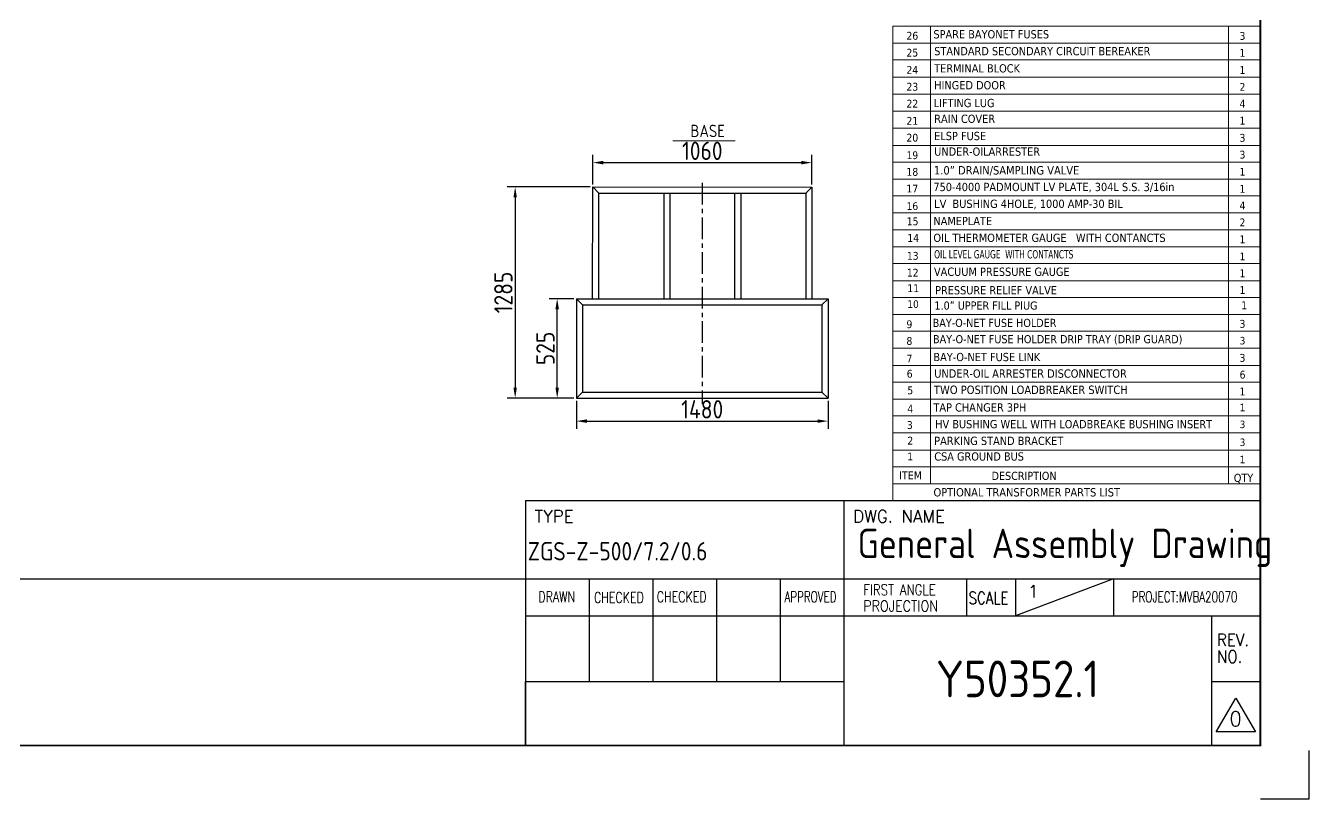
# Model space of a CAD drawing. Header units: millimetres. Extents: x 222663 to 230512, y -187965 to -182415.
# Drawn here: x 225614 to 230512, y -187965 to -185013 of the extents above; entities that cross this region are included whole.
import ezdxf

# ---------------------------------------------------------------- set-up
doc = ezdxf.new("R2010")
doc.units = ezdxf.units.MM
doc.header["$LTSCALE"] = 13
doc.linetypes.add('CENTER', pattern=[50.8, 31.75, -6.35, 6.35, -6.35])
doc.linetypes.add('CENTERX2', pattern=[101.6, 63.5, -12.7, 12.7, -12.7])
doc.layers.get('0').update_dxf_attribs({"color": 1, "linetype": 'CENTER'})
for name, color, linetype in [('1', 4, 'Continuous'), ('2', 3, 'Continuous'), ('粗实线', 4, 'Continuous')]:
    doc.layers.add(name, color=color, linetype=linetype)
doc.layers.add('paper', color=254, linetype='Continuous', plot=False)
doc.layers.add('标注、文本', color=3, linetype='Continuous', lineweight=25)
doc.layers.add('铁心', color=3, linetype='Continuous', lineweight=0)
doc.styles.add('ROMANS', font='romans.shx', dxfattribs={"bigfont": 'whgtxt.shx'})
doc.styles.get("Standard").update_dxf_attribs({"font": 'gbenor.shx', "bigfont": 'gbcbig.shx'})
doc.styles.add('Tahoma$001', font='tahoma.ttf', dxfattribs={"height": 2.159784})
doc.styles.add('Tahoma_txtstyle_28.05_0_0', font='tahoma.ttf')
doc.styles.add('Tahoma_txtstyle_28.49_0_0', font='tahoma.ttf')
doc.styles.add('Tahoma_txtstyle_28.73_0_0', font='tahoma.ttf')
doc.styles.add('Tahoma_txtstyle_28.76_0_0', font='tahoma.ttf')
doc.styles.add('Tahoma_txtstyle_28.82_0_0', font='tahoma.ttf')
doc.styles.add('Tahoma_txtstyle_28.87_0_0', font='tahoma.ttf')
doc.styles.add('Tahoma_txtstyle_28.88_0_0', font='tahoma.ttf')
doc.styles.add('Tahoma_txtstyle_30.00_0_0', font='tahoma.ttf')
doc.styles.add('Tahoma_txtstyle_30.40_0_0', font='tahoma.ttf')
doc.styles.add('Tahoma_txtstyle_30.54_0_0', font='tahoma.ttf')
doc.dimstyles.new('1-15', dxfattribs={"dimscale": 20, "dimtxt": 3.5, "dimasz": 2, "dimexe": 1.5, "dimexo": 0.5, "dimgap": 0.5, "dimtad": 1, "dimtoh": 1, "dimdec": 1, "dimdsep": 46, "dimtxsty": 'Standard', "dimcen": 2.5, "dimclrd": 3, "dimclre": 3, "dimclrt": 3, "dimadec": 0, "dimazin": 2, "dimtfac": 1, "dimtdec": 1, "dimtmove": 0, "dimatfit": 2, "dimfxl": 1, "dimarcsym": 0})

# ---------------------------------------------------------------- blocks, each defined once
blk = doc.blocks.new('*D2107')
at = {"layer": 'Defpoints', "color": 0, "lineweight": -3, "transparency": 16777216}
for p in [(228613.4, -185536), (227777.8, -185628.9), (228613.4, -185630.1)]:
    blk.add_point(p, dxfattribs=at)
at = {"layer": '标注、文本', "color": 3, "lineweight": -2, "transparency": 16777216}
for p, q in [((227777.8, -185618.9), (227777.8, -185506)), ((228613.4, -185620.1), (228613.4, -185506)), ((227817.8, -185536), (228573.4, -185536))]:
    blk.add_line(p, q, dxfattribs=at)
at = {"layer": '标注、文本', "color": 3, "lineweight": -3, "transparency": 16777216}
for points in [[(227817.8, -185529.3), (227817.8, -185542.7), (227777.8, -185536)], [(228573.4, -185529.3), (228573.4, -185542.7), (228613.4, -185536)]]:
    blk.add_solid(points, dxfattribs=at)
at = {"layer": '标注、文本', "color": 3, "transparency": 16777216, "insert": (228195.6, -185491), "char_height": 70, "attachment_point": 5}
blk.add_mtext('1060', dxfattribs=at)
blk = doc.blocks.new('*D2108')
at = {"layer": 'Defpoints', "color": 0, "lineweight": -3, "transparency": 16777216}
for p in [(227777.8, -185628.9), (227481.7, -186434.4), (227715.3, -186434.4)]:
    blk.add_point(p, dxfattribs=at)
at = {"layer": '标注、文本', "color": 3, "lineweight": -2, "transparency": 16777216}
for p, q in [((227767.8, -185628.9), (227451.7, -185628.9)), ((227481.7, -185668.9), (227481.7, -186394.4)), ((227705.3, -186434.4), (227451.7, -186434.4))]:
    blk.add_line(p, q, dxfattribs=at)
at = {"layer": '标注、文本', "color": 3, "lineweight": -3, "transparency": 16777216}
for points in [[(227475, -185668.9), (227488.4, -185668.9), (227481.7, -185628.9)], [(227475, -186394.4), (227488.4, -186394.4), (227481.7, -186434.4)]]:
    blk.add_solid(points, dxfattribs=at)
at = {"layer": '标注、文本', "color": 3, "transparency": 16777216, "insert": (227436.7, -186031.6), "char_height": 70, "attachment_point": 5, "rotation": 90}
blk.add_mtext('1285', dxfattribs=at)
blk = doc.blocks.new('*D2109')
at = {"layer": 'Defpoints', "color": 0, "lineweight": -3, "transparency": 16777216}
for p in [(227642, -186055.2), (227715.3, -186055.2), (227715.3, -186434.4)]:
    blk.add_point(p, dxfattribs=at)
at = {"layer": '标注、文本', "color": 3, "lineweight": -2, "transparency": 16777216}
for p, q in [((227705.3, -186055.2), (227612, -186055.2)), ((227642, -186394.4), (227642, -186095.2)), ((227705.3, -186434.4), (227612, -186434.4))]:
    blk.add_line(p, q, dxfattribs=at)
at = {"layer": '标注、文本', "color": 3, "lineweight": -3, "transparency": 16777216}
for points in [[(227635.3, -186095.2), (227648.7, -186095.2), (227642, -186055.2)], [(227635.3, -186394.4), (227648.7, -186394.4), (227642, -186434.4)]]:
    blk.add_solid(points, dxfattribs=at)
at = {"layer": '标注、文本', "color": 3, "transparency": 16777216, "insert": (227597, -186244.8), "char_height": 70, "attachment_point": 5, "rotation": 90}
blk.add_mtext('525 ', dxfattribs=at)
blk = doc.blocks.new('*D2110')
at = {"layer": 'Defpoints', "color": 0, "lineweight": -3, "transparency": 16777216}
for p in [(227715.3, -186434.4), (228675.3, -186434.4), (228675.3, -186522.3)]:
    blk.add_point(p, dxfattribs=at)
at = {"layer": '标注、文本', "color": 3, "lineweight": -2, "transparency": 16777216}
for p, q in [((227715.3, -186444.4), (227715.3, -186552.3)), ((228675.3, -186444.4), (228675.3, -186552.3)), ((227755.3, -186522.3), (228635.3, -186522.3))]:
    blk.add_line(p, q, dxfattribs=at)
at = {"layer": '标注、文本', "color": 3, "lineweight": -3, "transparency": 16777216}
for points in [[(227755.3, -186515.7), (227755.3, -186529), (227715.3, -186522.3)], [(228635.3, -186515.7), (228635.3, -186529), (228675.3, -186522.3)]]:
    blk.add_solid(points, dxfattribs=at)
at = {"layer": '标注、文本', "color": 3, "transparency": 16777216, "insert": (228195.3, -186477.3), "char_height": 70, "attachment_point": 5}
blk.add_mtext('1480', dxfattribs=at)

msp = doc.modelspace()

# ---------------------------------------------------------------- linework, layer by layer
at = {"layer": '1', "color": 1, "linetype": 'CENTERX2', "lineweight": -3, "ltscale": 0.1}
msp.add_line((228195.33, -185613.26), (228195.33, -186456.96), dxfattribs=at)
at = {"layer": '1', "const_width": 6.54}
msp.add_lwpolyline([(223148.64, -187759.93), (230324.64, -187759.93), (230324.64, -182602.18), (223148.64, -182602.18), (223148.64, -187759.93)], dxfattribs=at)
at = {"layer": '2'}
for p, q in [((227521.52, -186825.56), (230324.64, -186825.56)), ((227521.52, -186825.56), (227521.52, -187759.93)), ((228736.2, -186825.56), (228736.2, -187759.93)), ((223148.64, -187124.56), (230324.64, -187124.56)), ((227764.45, -187124.56), (227764.45, -187516.39)), ((228007.39, -187124.56), (228007.39, -187516.39)), ((228250.33, -187124.56), (228250.33, -187516.39)), ((228493.27, -187124.56), (228493.27, -187516.39)), ((229203.39, -187124.56), (229203.39, -187264.71)), ((229764.02, -187124.56), (229390.27, -187264.71)), ((229390.27, -187124.56), (229390.27, -187264.71)), ((229764.02, -187124.56), (229764.02, -187264.71)), ((227521.52, -187264.71), (228736.2, -187264.71)), ((228736.2, -187264.71), (230324.64, -187264.71)), ((230137.77, -187264.71), (230137.77, -187759.93)), ((227521.52, -187516.39), (228736.2, -187516.39)), ((227521.52, -187759.33), (227521.52, -187516.39)), ((230137.77, -187516.39), (230324.64, -187516.39)), ((230156.45, -187708.52), (230231.2, -187579.05)), ((230231.2, -187579.05), (230305.95, -187708.52)), ((230305.95, -187708.52), (230156.45, -187708.52))]:
    msp.add_line(p, q, dxfattribs=at)
at = {"layer": 'paper'}
for q in [(230511.52, -187778.62), (230511.52, -187778.62), (230511.52, -187778.62), (230324.64, -187965.49)]:
    msp.add_line((230511.52, -187965.49), q, dxfattribs=at)
at = {"layer": '标注、文本', "color": 4, "lineweight": 30}
for p, q in [((227777.25, -186055.16), (227777.84, -185628.9)), ((227777.84, -185628.9), (228613.4, -185630.06)), ((227777.84, -185628.9), (227800.28, -185652.93)), ((227800.28, -186054.71), (227800.28, -185652.93)), ((227800.28, -185652.93), (228590.36, -185652.93)), ((228048.55, -185652.93), (228048.55, -186054.83)), ((228071.59, -185652.93), (228071.59, -186054.83)), ((228319.07, -185652.93), (228319.07, -186054.83)), ((228342.11, -185652.93), (228342.11, -186054.83)), ((228590.36, -185652.93), (228613.4, -185630.06)), ((228590.36, -185652.93), (228590.36, -186054.83)), ((228613.4, -185630.06), (228613.4, -186054.83)), ((227715.32, -186055.16), (228675.32, -186055.16)), ((227738.36, -186078.17), (227715.32, -186055.16)), ((227738.36, -186078.2), (227738.36, -186411.32)), ((227738.36, -186078.2), (228652.28, -186078.2)), ((228652.28, -186078.2), (228675.32, -186055.16)), ((227715.33, -186434.36), (227738.36, -186411.32)), ((228652.28, -186411.32), (228675.32, -186434.36))]:
    msp.add_line(p, q, dxfattribs=at)
at = {"layer": '粗实线', "lineweight": 30}
for p, q in [((227715.32, -186055.16), (227715.32, -186434.36)), ((228652.28, -186078.2), (228652.28, -186411.32)), ((228675.32, -186055.16), (228675.32, -186434.36)), ((227715.33, -186434.36), (228675.32, -186434.36)), ((227738.36, -186411.32), (228652.28, -186411.32))]:
    msp.add_line(p, q, dxfattribs=at)
at = {"layer": '铁心'}
msp.add_line((228320.81, -185452.33), (228083.31, -185452.33), dxfattribs=at)
for points in [[(228923.08, -185015.57), (228923.08, -186825.56)], [(230324.64, -185015.57), (228923.08, -185015.57), (228923.08, -185015.57)], [(230324.64, -185015.57), (228923.08, -185015.57), (228923.08, -185015.57)], [(229066.56, -185015.57), (229066.56, -186761.16)], [(230202.8, -185015.57), (230202.8, -186761.16)], [(230324.64, -185079.96), (228923.08, -185079.96), (228923.08, -185079.96)], [(230324.64, -185079.96), (228923.08, -185079.96), (228923.08, -185079.96)], [(230324.64, -185144.36), (228923.08, -185144.36), (228923.08, -185144.36)], [(230324.64, -185210.09), (228923.08, -185210.09), (228923.08, -185210.09)], [(230324.64, -185210.09), (228923.08, -185210.09), (228923.08, -185210.09)], [(230324.64, -185210.09), (228923.08, -185210.09), (228923.08, -185210.09)], [(230324.64, -185274.48), (228923.08, -185274.48), (228923.08, -185274.48)], [(230324.64, -185340.21), (228923.08, -185340.21), (228923.08, -185340.21)], [(230324.64, -185404.34), (228923.08, -185404.34), (228923.08, -185404.34)], [(230324.64, -185470.07), (228923.08, -185470.07), (228923.08, -185470.07)], [(230324.64, -185534.2), (228923.08, -185534.2), (228923.08, -185534.2)], [(230324.64, -185598.59), (228923.08, -185598.59), (228923.08, -185598.59)], [(230324.64, -185662.98), (228923.08, -185662.98), (228923.08, -185662.98)], [(230324.64, -185727.11), (228923.08, -185727.11), (228923.08, -185727.11)], [(230324.64, -185792.84), (228923.08, -185792.84), (228923.08, -185792.84)], [(230324.64, -185857.24), (228923.08, -185857.24), (228923.08, -185857.24)], [(230324.64, -185921.36), (228923.08, -185921.36), (228923.08, -185921.36)], [(230324.64, -185986.83), (228923.08, -185986.83)], [(230324.64, -186051.22), (228923.08, -186051.22)], [(230324.64, -186115.61), (228923.08, -186115.61)], [(230324.64, -186179.74), (228923.08, -186179.74)], [(230324.64, -186244.14), (228923.08, -186244.14), (228923.08, -186244.14)], [(230324.64, -186309.87), (228923.08, -186309.87), (228923.08, -186309.87)], [(230324.64, -186373.99), (228923.08, -186373.99), (228923.08, -186373.99)], [(230324.64, -186438.39), (228923.08, -186438.39), (228923.08, -186438.39)], [(230324.64, -186502.78), (228923.08, -186502.78), (228923.08, -186502.78)], [(230324.64, -186566.91), (228923.08, -186566.91), (228923.08, -186566.91)], [(230324.64, -186632.64), (228923.08, -186632.64), (228923.08, -186632.64)], [(230324.64, -186697.03), (228923.08, -186697.03), (228923.08, -186697.03)], [(229066.56, -186696.77), (229066.56, -186761.16), (229066.56, -186761.16)], [(230202.8, -186696.77), (230202.8, -186761.16), (230202.8, -186761.16)], [(230324.64, -186761.16), (228923.08, -186761.16), (228923.08, -186761.16)]]:
    msp.add_lwpolyline(points, dxfattribs=at)

# ---------------------------------------------------------------- texts
at = {"color": 4, "true_color": 0x00ffff}
for s, height, p in [('ZGS-Z-500/7.2/0.6', 70, (227529.5, -187053.9)), ('Y50352.1', 140, (229086.85, -187575.93))]:
    msp.add_text(s, height=height, dxfattribs=at).set_placement(p)
at = {"layer": '1', "color": 4}
msp.add_text('General Assembly Drawing', height=112.125, dxfattribs=at).set_placement((228787.96, -187045.07))
at = {"layer": '2', "style": 'ROMANS'}
for s, height, p in [('TYPE', 46.719, (227556.49, -186909.11)), ('DWG. NAME', 46.719, (228771.18, -186909.11)), ('1', 46.72, (229438.81, -187194.86))]:
    msp.add_text(s, height=height, dxfattribs=at).set_placement(p)
for s, height, width, p in [('DRAWN', 41.112, 0.75, (227570.21, -187213.35)), ('CHECKED', 41.112, 0.75, (228021.94, -187213.35)), ('APPROVED', 41.112, 0.7, (228509.04, -187213.35)), ('FIRST ANGLE', 41.1125, 0.8, (228809.96, -187186.58)), ('SCALE', 46.719, 0.8, (229211.65, -187220.46)), ('CHECKED', 41.112, 0.75, (227782.32, -187215.96)), ('PROJECTION', 41.112, 0.86, (228809.96, -187248.2)), ('REV.', 46.719, 0.9, (230159.01, -187380.34)), ('NO.', 46.719, 0.9, (230159.01, -187444.05))]:
    msp.add_text(s, height=height, dxfattribs=dict(at, width=width)).set_placement(p)
at = {"layer": '2', "color": 3, "true_color": 0x00ff00, "style": 'ROMANS', "width": 0.7}
msp.add_text('PROJECT:MVBA20070', height=41.1125, dxfattribs=at).set_placement((229833.97, -187213.35))
at = {"layer": '2', "color": 4, "style": 'ROMANS'}
msp.add_text('0', height=56.06, dxfattribs=at).set_placement((230206.1, -187686.09))
at = {"layer": '铁心', "color": 3, "true_color": 0x00ff00}
for s, height, style, p in [('26', 29.882, 'Tahoma_txtstyle_28.87_0_0', (228974.51, -185066.98)), ('25', 29.882, 'Tahoma_txtstyle_28.87_0_0', (228974.51, -185131.37)), ('24', 29.882, 'Tahoma_txtstyle_28.87_0_0', (228974.51, -185197.1)), ('23', 29.882, 'Tahoma_txtstyle_28.87_0_0', (228974.51, -185261.5)), ('22', 29.882, 'Tahoma_txtstyle_28.87_0_0', (228974.51, -185325.89)), ('21', 29.882, 'Tahoma_txtstyle_28.87_0_0', (228974.51, -185391.62)), ('20', 29.882, 'Tahoma_txtstyle_28.87_0_0', (228974.51, -185455.75)), ('19', 29.487, 'Tahoma_txtstyle_28.49_0_0', (228974.95, -185522.56)), ('UNDER-OILARRESTER', 31.5286, 'Tahoma$001', (229080.38, -185509.66)), ('18', 29.882, 'Tahoma_txtstyle_28.87_0_0', (228974.51, -185586.19)), ('17', 29.882, 'Tahoma_txtstyle_28.87_0_0', (228974.51, -185650)), ('16', 29.487, 'Tahoma_txtstyle_28.49_0_0', (228974.95, -185716.81)), ('LV  BUSHING 4HOLE, 1000 AMP-30 BIL', 31.5647, 'Tahoma$001', (229080.38, -185708.84)), ('15', 29.834, 'Tahoma_txtstyle_28.82_0_0', (228975.54, -185775.03)), ('14', 29.764, 'Tahoma_txtstyle_28.76_0_0', (228977.92, -185838.58)), ('13', 29.733, 'Tahoma_txtstyle_28.73_0_0', (228976.24, -185906.55)), ('12', 29.733, 'Tahoma_txtstyle_28.73_0_0', (228976.24, -185970.68)), ('11', 29.834, 'Tahoma_txtstyle_28.82_0_0', (228977.92, -186030.26)), ('10', 29.027, 'Tahoma_txtstyle_28.05_0_0', (228977.92, -186090.36)), ('9', 29.88, 'Tahoma_txtstyle_28.87_0_0', (228974.51, -186167.61)), ('8', 29.88, 'Tahoma_txtstyle_28.87_0_0', (228974.51, -186231.42)), ('3', 28.43, 'Tahoma$001', (230246.09, -186229.53)), ('7', 29.49, 'Tahoma_txtstyle_28.49_0_0', (228974.95, -186298.23)), ('6', 29.83, 'Tahoma_txtstyle_28.82_0_0', (228975.54, -186356.45)), ('5', 29.76, 'Tahoma_txtstyle_28.76_0_0', (228977.92, -186420)), ('4', 29.89, 'Tahoma_txtstyle_28.88_0_0', (228977.92, -186489.95)), ('3', 29.73, 'Tahoma_txtstyle_28.73_0_0', (228976.24, -186552.1)), ('2', 29.83, 'Tahoma_txtstyle_28.82_0_0', (228977.92, -186611.68)), ('1', 29.03, 'Tahoma_txtstyle_28.05_0_0', (228977.92, -186671.78))]:
    msp.add_text(s, height=height, dxfattribs=dict(at, style=style)).set_placement(p)
at = {"layer": '铁心'}
for s, height, style, p in [(' SPARE BAYONET FUSES ', 31.5647, 'Tahoma$001', (229065.53, -185061.96)), ('3', 29.83, 'Tahoma$001', (230245.22, -185067.54)), ('STANDARD SECONDARY CIRCUIT BEREAKER', 31.5647, 'Tahoma$001', (229080.38, -185126.35)), ('1', 29.83, 'Tahoma$001', (230245.22, -185131.93)), ('TERMINAL BLOCK ', 31.5647, 'Tahoma$001', (229080.38, -185192.08)), ('1', 29.83, 'Tahoma$001', (230245.22, -185197.66)), ('HINGED DOOR', 31.5647, 'Tahoma$001', (229080.38, -185256.47)), ('2', 29.83, 'Tahoma$001', (230245.22, -185262.06)), ('LIFTING LUG', 31.5608, 'Tahoma$001', (229078.43, -185324.3)), ('4', 29.83, 'Tahoma$001', (230245.22, -185326.18)), ('RAIN COVER', 31.565, 'Tahoma$001', (229080.38, -185384.46)), ('1', 29.83, 'Tahoma$001', (230245.22, -185390.58)), ('ELSP FUSE', 31.565, 'Tahoma$001', (229080.38, -185450.19)), ('3', 29.83, 'Tahoma$001', (230245.22, -185456.31)), ('3', 29.83, 'Tahoma$001', (230245.22, -185520.44)), ('1.0” DRAIN/SAMPLING VALVE', 32.0385, 'Tahoma$001', (229079.49, -185581.29)), ('1', 29.83, 'Tahoma$001', (230245.22, -185585.9)), ('750-4000 PADMOUNT LV PLATE, 304L S.S. 3/16in', 31.5734, 'Tahoma$001', (229077.23, -185644.66)), ('1', 29.83, 'Tahoma$001', (230245.1, -185651.08)), ('4', 29.83, 'Tahoma$001', (230245.22, -185714.69)), ('NAMEPLATE', 31.573, 'Tahoma$001', (229077.35, -185774.53)), ('2', 29.83, 'Tahoma$001', (230245.22, -185779.08)), ('OIL THERMOMETER GAUGE   WITH CONTANCTS', 31.5734, 'Tahoma$001', (229077.35, -185838.65)), ('1', 29.83, 'Tahoma$001', (230245.22, -185843.48)), ('1', 29.83, 'Tahoma$001', (230245.22, -185908.94)), ('VACUUM PRESSURE GAUGE', 31.6064, 'Tahoma_txtstyle_30.54_0_0', (229079.42, -185968.16)), ('1', 29.83, 'Tahoma$001', (230245.22, -185973.07)), ('PRESSURE RELIEF VALVE ', 31.4681, 'Tahoma_txtstyle_30.40_0_0', (229083.91, -186038.66)), ('1', 29.83, 'Tahoma$001', (230245.22, -186037.19)), ('1.0” UPPER FILL PIUG ', 31.1257, 'Tahoma$001', (229081.08, -186096.93)), ('1', 29.83, 'Tahoma$001', (230251.66, -186095.36)), ('BAY-O-NET FUSE HOLDER', 31.05, 'Tahoma_txtstyle_30.00_0_0', (229074.64, -186163.04)), ('3', 29.83, 'Tahoma$001', (230245.22, -186165.98)), ('BAY-O-NET FUSE HOLDER DRIP TRAY (DRIP GUARD)', 31.1257, 'Tahoma$001', (229075.76, -186225.23)), ('BAY-O-NET FUSE LINK', 31.5734, 'Tahoma$001', (229077.35, -186293.56)), ('3', 29.83, 'Tahoma$001', (230245.22, -186295.84)), ('UNDER-OIL ARRESTER DISCONNECTOR', 31.7881, 'Tahoma$001', (229080.4, -186356.7)), ('6', 29.83, 'Tahoma$001', (230245.6, -186359.98)), ('TWO POSITION LOADBREAKER SWITCH', 32.0385, 'Tahoma$001', (229079.44, -186418.85)), ('1', 29.83, 'Tahoma$001', (230245.17, -186424.25)), ('TAP CHANGER 3PH', 31.5734, 'Tahoma$001', (229077.35, -186485.8)), ('1', 28.52, 'Tahoma$001', (230245.99, -186484.6)), ('HV BUSHING WELL WITH LOADBREAKE BUSHING INSERT', 31.5734, 'Tahoma$001', (229084.01, -186549.65)), ('3', 28.52, 'Tahoma$001', (230245.99, -186549)), ('PARKING STAND BRACKET', 31.6311, 'Tahoma$001', (229080.38, -186613.37)), ('3', 28.43, 'Tahoma$001', (230246.01, -186617.29)), ('CSA GROUND BUS', 31.4681, 'Tahoma_txtstyle_30.40_0_0', (229080.56, -186672.96)), ('1', 28.43, 'Tahoma$001', (230246.01, -186683.02)), ('ITEM', 30.523, 'Tahoma$001', (228946.86, -186744.6)), ('DESCRIPTION', 31.0414, 'Tahoma$001', (229299.39, -186746.73)), ('QTY', 31.33, 'Tahoma$001', (230223.37, -186754.48)), ('OPTIONAL TRANSFORMER PARTS LIST', 31.7927, 'Tahoma$001', (229077.71, -186809.79))]:
    msp.add_text(s, height=height, dxfattribs=dict(at, style=style)).set_placement(p)
msp.add_text('BASE', height=47.249, dxfattribs=at).set_placement((228150.47, -185438.72))
at = {"layer": '铁心', "color": 3, "true_color": 0x00ff00, "style": 'Tahoma$001', "width": 0.76}
msp.add_text('OIL LEVEL GAUGE  WITH CONTANCTS', height=31.5647, dxfattribs=at).set_placement((229080.38, -185901.49))

# ---------------------------------------------------------------- dimensions: what is measured, and where the dimension line sits
at = {"layer": '标注、文本'}
for base, p1, p2, text, picture, middle in [((228613.4, -185535.99), (227777.84, -185628.9), (228613.4, -185630.06), '1060', '*D2107', (228195.62, -185490.99)), ((228675.32, -186522.34), (227715.33, -186434.36), (228675.32, -186434.36), '1480', '*D2110', (228195.33, -186477.34))]:
    dim = msp.add_linear_dim(base=base, p1=p1, p2=p2, text=text, dimstyle='1-15', dxfattribs=at)
    dim.commit()
    dim.dimension.update_dxf_attribs({"geometry": picture, "text_midpoint": middle})
for base, p1, p2, text, picture, middle in [((227481.69, -186434.36), (227777.84, -185628.9), (227715.32, -186434.36), '1285', '*D2108', (227436.69, -186031.63)), ((227641.99, -186055.16), (227715.32, -186434.36), (227715.32, -186055.16), '525 ', '*D2109', (227596.99, -186244.76))]:
    dim = msp.add_linear_dim(base=base, p1=p1, p2=p2, angle=90, text=text, dimstyle='1-15', dxfattribs=at)
    dim.commit()
    dim.dimension.update_dxf_attribs({"geometry": picture, "text_midpoint": middle})

doc.saveas('drawing.dxf')
